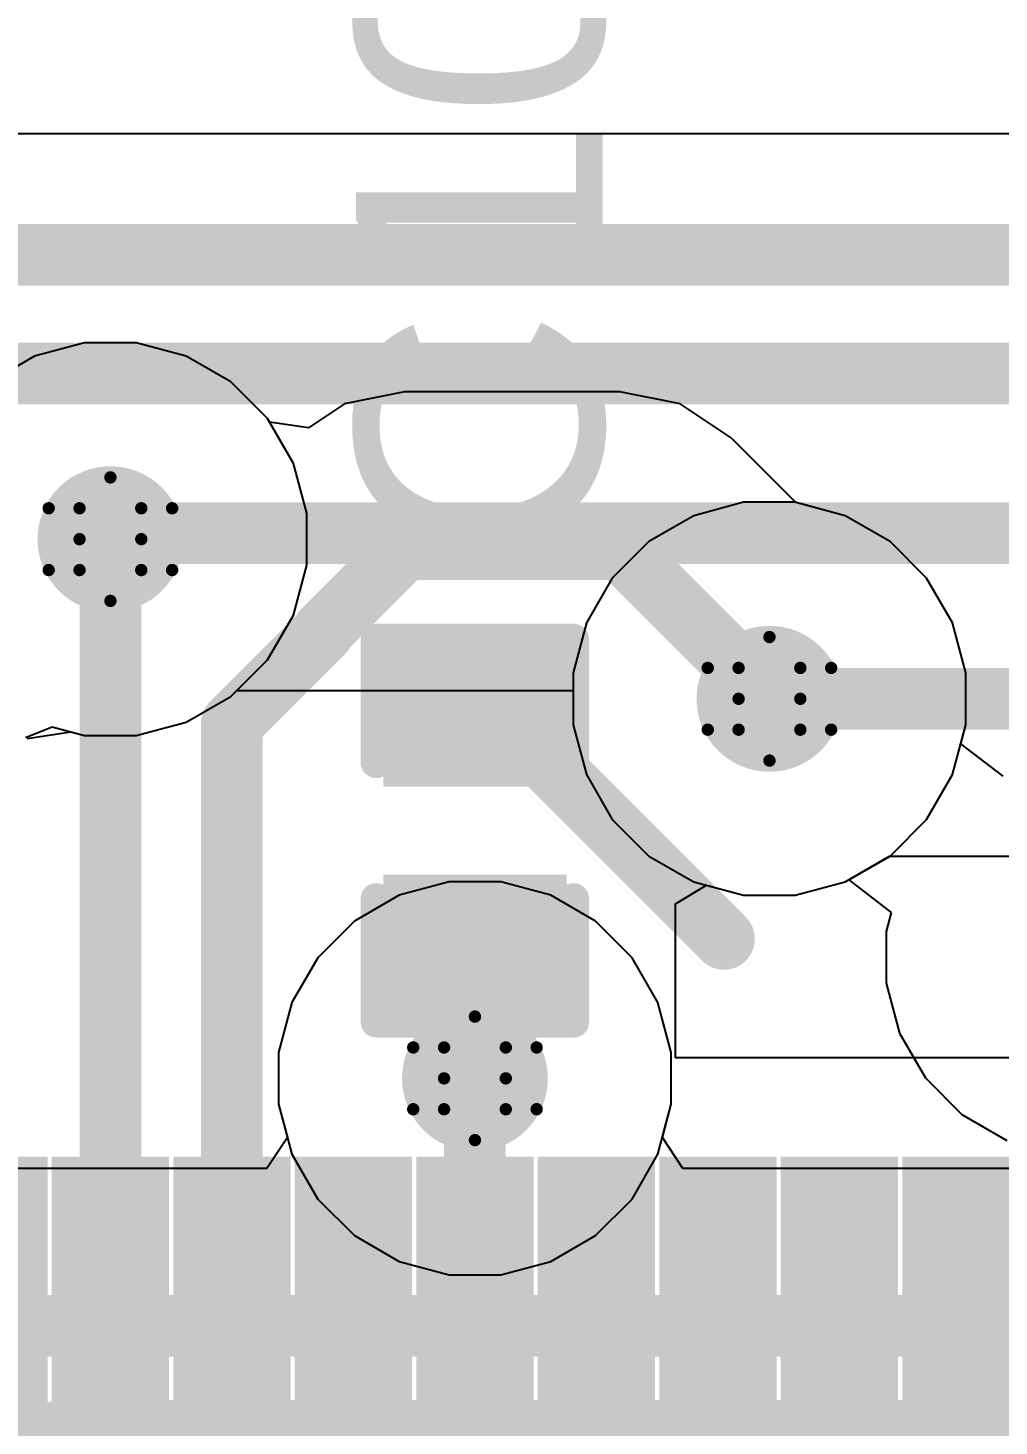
# Model space of a CAD drawing. Header units: inches. Extents: x -3 to 5437, y -3 to 5435.
# Drawn here: x 100.63 to 104.63, y 78.93 to 84.68 of the extents above; entities that cross this region are included whole.
import ezdxf

# ---------------------------------------------------------------- set-up
doc = ezdxf.new("R2010")
doc.units = ezdxf.units.IN
for name, color, linetype in [('Bottom Layer', 5, 'Continuous'), ('Drill Drawing', 1, 'Continuous'), ('GND', 16, 'Continuous'), ('PWR', 76, 'Continuous'), ('Top Layer', 1, 'Continuous'), ('Top Overlay', 2, 'Continuous'), ('Top Paste', 8, 'Continuous'), ('Top Solder', 216, 'Continuous'), ('Via Holes', 16, 'Continuous')]:
    doc.layers.add(name, color=color, linetype=linetype)
doc.styles.add('Arial', font='', dxfattribs={"height": 0.2})
doc.styles.get('Arial').set_extended_font_data('Arial')

# ---------------------------------------------------------------- blocks, each defined once
blk = doc.blocks.new('C___0402_48')
at = {"layer": 'Top Layer'}
for points in [[(-0.6985, -0.3175), (-0.6985, 0.3175), (-0.2413, 0.3175), (-0.2413, -0.3175)], [(0.2413, -0.3175), (0.2413, 0.3175), (0.6985, 0.3175), (0.6985, -0.3175)]]:
    blk.add_hatch(color=1, dxfattribs=at).paths.add_polyline_path(points)
at = {"layer": 'Top Paste'}
for points in [[(-0.6985, -0.3175), (-0.6985, 0.3175), (-0.2413, 0.3175), (-0.2413, -0.3175)], [(0.2413, -0.3175), (0.2413, 0.3175), (0.6985, 0.3175), (0.6985, -0.3175)]]:
    blk.add_hatch(color=8, dxfattribs=at).paths.add_polyline_path(points)
at = {"layer": 'Top Solder'}
for points in [[(-0.7585, -0.3775), (-0.7585, 0.3775), (-0.1813, 0.3775), (-0.1813, -0.3775)], [(0.1813, -0.3775), (0.1813, 0.3775), (0.7585, 0.3775), (0.7585, -0.3775)]]:
    blk.add_hatch(color=216, dxfattribs=at).paths.add_polyline_path(points)
at = {"layer": 'Top Overlay'}
for points in [[(-0.7874, 0.4064, 0.127, 0.127, 0), (-0.7874, -0.4064, 0.127, 0.127, 0)], [(-0.7874, 0.4064, 0.127, 0.127, 0), (-0.2794, 0.4064, 0.127, 0.127, 0)], [(0.2794, 0.4064, 0.127, 0.127, 0), (0.7874, 0.4064, 0.127, 0.127, 0)], [(0.7874, 0.4064, 0.127, 0.127, 0), (0.7874, -0.4064, 0.127, 0.127, 0)], [(-0.7874, -0.4064, 0.127, 0.127, 0), (-0.2794, -0.4064, 0.127, 0.127, 0)], [(0.2794, -0.4064, 0.127, 0.127, 0), (0.7874, -0.4064, 0.127, 0.127, 0)]]:
    blk.add_lwpolyline(points, format="xyseb", dxfattribs=at)
for points in [[(-0.8191, 0.4064, 0.0635, 0.0635, 1), (-0.7556, 0.4064, 0.0635, 0.0635, 1)], [(-0.8191, 0.4064, 0.0635, 0.0635, 1), (-0.7556, 0.4064, 0.0635, 0.0635, 1)], [(-0.3111, 0.4064, 0.0635, 0.0635, 1), (-0.2477, 0.4064, 0.0635, 0.0635, 1)], [(0.2477, 0.4064, 0.0635, 0.0635, 1), (0.3111, 0.4064, 0.0635, 0.0635, 1)], [(0.7556, 0.4064, 0.0635, 0.0635, 1), (0.8191, 0.4064, 0.0635, 0.0635, 1)], [(0.7556, 0.4064, 0.0635, 0.0635, 1), (0.8191, 0.4064, 0.0635, 0.0635, 1)], [(-0.8191, -0.4064, 0.0635, 0.0635, 1), (-0.7556, -0.4064, 0.0635, 0.0635, 1)], [(-0.8191, -0.4064, 0.0635, 0.0635, 1), (-0.7556, -0.4064, 0.0635, 0.0635, 1)], [(-0.3111, -0.4064, 0.0635, 0.0635, 1), (-0.2477, -0.4064, 0.0635, 0.0635, 1)], [(0.2477, -0.4064, 0.0635, 0.0635, 1), (0.3111, -0.4064, 0.0635, 0.0635, 1)], [(0.7556, -0.4064, 0.0635, 0.0635, 1), (0.8191, -0.4064, 0.0635, 0.0635, 1)], [(0.7556, -0.4064, 0.0635, 0.0635, 1), (0.8191, -0.4064, 0.0635, 0.0635, 1)]]:
    blk.add_lwpolyline(points, format="xyseb", close=True, dxfattribs=at)
blk = doc.blocks.new('LQFP_144_20_20__162')
at = {"layer": 'Top Layer'}
for points in [[(-3.89, 9.9), (-3.89, 11.46), (-3.61, 11.46), (-3.61, 9.9)], [(-3.39, 9.9), (-3.39, 11.46), (-3.11, 11.46), (-3.11, 9.9)], [(-2.89, 9.9), (-2.89, 11.46), (-2.61, 11.46), (-2.61, 9.9)], [(-2.39, 9.9), (-2.39, 11.46), (-2.11, 11.46), (-2.11, 9.9)], [(-1.89, 9.9), (-1.89, 11.46), (-1.61, 11.46), (-1.61, 9.9)], [(-1.39, 9.9), (-1.39, 11.46), (-1.11, 11.46), (-1.11, 9.9)], [(-0.89, 9.9), (-0.89, 11.46), (-0.61, 11.46), (-0.61, 9.9)], [(-0.39, 9.9), (-0.39, 11.46), (-0.11, 11.46), (-0.11, 9.9)]]:
    blk.add_hatch(color=1, dxfattribs=at).paths.add_polyline_path(points)
at = {"layer": 'Top Paste'}
for points in [[(-3.89, 9.9), (-3.89, 11.46), (-3.61, 11.46), (-3.61, 9.9)], [(-3.39, 9.9), (-3.39, 11.46), (-3.11, 11.46), (-3.11, 9.9)], [(-2.89, 9.9), (-2.89, 11.46), (-2.61, 11.46), (-2.61, 9.9)], [(-2.39, 9.9), (-2.39, 11.46), (-2.11, 11.46), (-2.11, 9.9)], [(-1.89, 9.9), (-1.89, 11.46), (-1.61, 11.46), (-1.61, 9.9)], [(-1.39, 9.9), (-1.39, 11.46), (-1.11, 11.46), (-1.11, 9.9)], [(-0.89, 9.9), (-0.89, 11.46), (-0.61, 11.46), (-0.61, 9.9)], [(-0.39, 9.9), (-0.39, 11.46), (-0.11, 11.46), (-0.11, 9.9)]]:
    blk.add_hatch(color=8, dxfattribs=at).paths.add_polyline_path(points)
at = {"layer": 'Top Solder'}
for points in [[(-4.4916, 9.7984), (-4.4916, 11.5616), (-4.0084, 11.5616), (-4.0084, 9.7984)], [(-3.9916, 9.7984), (-3.9916, 11.5616), (-3.5084, 11.5616), (-3.5084, 9.7984)], [(-3.4916, 9.7984), (-3.4916, 11.5616), (-3.0084, 11.5616), (-3.0084, 9.7984)], [(-2.9916, 9.7984), (-2.9916, 11.5616), (-2.5084, 11.5616), (-2.5084, 9.7984)], [(-2.4916, 9.7984), (-2.4916, 11.5616), (-2.0084, 11.5616), (-2.0084, 9.7984)], [(-1.9916, 9.7984), (-1.9916, 11.5616), (-1.5084, 11.5616), (-1.5084, 9.7984)], [(-1.4916, 9.7984), (-1.4916, 11.5616), (-1.0084, 11.5616), (-1.0084, 9.7984)], [(-0.9916, 9.7984), (-0.9916, 11.5616), (-0.5084, 11.5616), (-0.5084, 9.7984)], [(-0.4916, 9.7984), (-0.4916, 11.5616), (-0.0084, 11.5616), (-0.0084, 9.7984)]]:
    blk.add_hatch(color=216, dxfattribs=at).paths.add_polyline_path(points)

msp = doc.modelspace()

# ---------------------------------------------------------------- hatches: boundary and pattern name
at = {"layer": 'Bottom Layer'}
h = msp.add_hatch(color=5, dxfattribs=at)
edge = h.paths.add_edge_path()
edge.add_arc((100.9708, 82.5803), 0.3, 0, 360)
h = msp.add_hatch(color=5, dxfattribs=at)
edge = h.paths.add_edge_path()
edge.add_arc((103.6828, 81.9238), 0.3, 0, 360)
h = msp.add_hatch(color=5, dxfattribs=at)
edge = h.paths.add_edge_path()
edge.add_arc((102.4708, 80.3629), 0.3, 0, 360)
at = {"layer": 'GND'}
h = msp.add_hatch(color=16, dxfattribs=at)
edge = h.paths.add_edge_path()
edge.add_arc((100.9708, 82.5803), 0.3, 0, 360)
h = msp.add_hatch(color=16, dxfattribs=at)
edge = h.paths.add_edge_path()
edge.add_arc((103.6828, 81.9238), 0.3, 0, 360)
h = msp.add_hatch(color=16, dxfattribs=at)
edge = h.paths.add_edge_path()
edge.add_arc((102.4708, 80.3629), 0.3, 0, 360)
at = {"layer": 'PWR'}
h = msp.add_hatch(color=76, dxfattribs=at)
edge = h.paths.add_edge_path()
edge.add_arc((100.9708, 82.5803), 0.3, 0, 360)
h = msp.add_hatch(color=76, dxfattribs=at)
edge = h.paths.add_edge_path()
edge.add_arc((103.6828, 81.9238), 0.3, 0, 360)
h = msp.add_hatch(color=76, dxfattribs=at)
edge = h.paths.add_edge_path()
edge.add_arc((102.4708, 80.3629), 0.3, 0, 360)
at = {"layer": 'Top Layer'}
h = msp.add_hatch(color=1, dxfattribs=at)
edge = h.paths.add_edge_path()
edge.add_arc((100.9708, 82.5803), 0.3, 0, 360)
h = msp.add_hatch(color=1, dxfattribs=at)
edge = h.paths.add_edge_path()
edge.add_arc((103.6828, 81.9238), 0.3, 0, 360)
msp.add_hatch(color=1, dxfattribs=at).paths.add_polyline_path([(102.3208, 81.1185), (102.3208, 80.3629), (102.6208, 80.3629), (102.6208, 81.1185)])
h = msp.add_hatch(color=1, dxfattribs=at)
edge = h.paths.add_edge_path()
edge.add_arc((102.4708, 80.3629), 0.3, 0, 360)
at = {"layer": 'Via Holes'}
h = msp.add_hatch(color=7, dxfattribs=at)
edge = h.paths.add_edge_path()
edge.add_arc((100.9708, 82.5803), 0.15, 0, 360)
h = msp.add_hatch(color=7, dxfattribs=at)
edge = h.paths.add_edge_path()
edge.add_arc((103.6828, 81.9238), 0.15, 0, 360)
h = msp.add_hatch(color=7, dxfattribs=at)
edge = h.paths.add_edge_path()
edge.add_arc((102.4708, 80.3629), 0.15, 0, 360)

# ---------------------------------------------------------------- linework, layer by layer
at = {"layer": 'Bottom Layer'}
for p, q in [((101.2827, 81.8273), (101.467, 81.9337)), ((101.467, 81.9337), (101.4906, 81.9574)), ((101.4906, 81.9574), (102.8748, 81.9574)), ((102.8748, 81.9574), (102.8748, 81.8174)), ((101.0772, 81.7723), (101.2827, 81.8273)), ((102.8748, 81.8174), (102.9299, 81.6119)), ((100.6216, 81.7645), (100.7316, 81.8079)), ((100.7316, 81.8079), (100.8645, 81.7723)), ((100.8645, 81.7723), (101.0772, 81.7723)), ((102.9299, 81.6119), (103.0362, 81.4277)), ((103.0362, 81.4277), (103.1867, 81.2773)), ((103.1867, 81.2773), (103.3709, 81.1709)), ((103.9947, 81.1709), (104.1774, 81.2764)), ((104.1774, 81.2764), (107.2675, 81.2764)), ((102.3645, 81.1709), (102.159, 81.1158)), ((102.5772, 81.1709), (102.3645, 81.1709)), ((102.7827, 81.1158), (102.5772, 81.1709)), ((103.3709, 81.1709), (103.5764, 81.1158)), ((103.7892, 81.1158), (103.9947, 81.1709)), ((102.159, 81.1158), (101.9747, 81.0094)), ((102.967, 81.0094), (102.7827, 81.1158)), ((103.5764, 81.1158), (103.7892, 81.1158)), ((101.9747, 81.0094), (101.8243, 80.859)), ((103.1174, 80.859), (102.967, 81.0094)), ((101.8243, 80.859), (101.7179, 80.6747)), ((103.2238, 80.6747), (103.1174, 80.859)), ((101.7179, 80.6747), (101.6628, 80.4692)), ((103.2788, 80.4692), (103.2238, 80.6747)), ((101.6628, 80.4692), (101.6628, 80.2565)), ((103.2788, 80.2565), (103.2788, 80.4692)), ((101.6628, 80.2565), (101.6996, 80.1194)), ((103.2421, 80.1194), (103.2788, 80.2565)), ((101.6996, 80.1194), (101.6149, 79.9924)), ((103.3267, 79.9924), (103.2421, 80.1194)), ((101.6149, 79.9924), (99.9631, 79.9924)), ((106.6149, 79.9924), (103.3267, 79.9924))]:
    msp.add_line(p, q, dxfattribs=at)
for points in [[(100.2337, 83.7491, 0.254, 0.254, 0), (119.0952, 83.7491, 0.254, 0.254, 0)], [(100.4825, 83.2613, 0.254, 0.254, 0), (129.3209, 83.2613, 0.254, 0.254, 0)], [(100.9708, 82.5803, 0.254, 0.254, 0), (100.9954, 82.6048, 0.254, 0.254, 0)], [(100.9954, 82.6048, 0.254, 0.254, 0), (131.8156, 82.6048, 0.254, 0.254, 0)], [(103.6828, 81.9238, 0.254, 0.254, 0), (134.3719, 81.9238, 0.254, 0.254, 0)], [(99.9631, 79.345, 0.254, 0.254, 0), (126.1022, 79.345, 0.254, 0.254, 0)], [(100.4578, 78.6092, 0.254, 0.254, 0), (100.7618, 78.9132, 0.254, 0.254, 0)], [(100.7618, 78.9132, 0.254, 0.254, 0), (128.3037, 78.9132, 0.254, 0.254, 0)]]:
    msp.add_lwpolyline(points, format="xyseb", dxfattribs=at)
for points in [[(100.9073, 82.5803, 0.127, 0.127, 1), (101.0343, 82.5803, 0.127, 0.127, 1)], [(100.9319, 82.6048, 0.127, 0.127, 1), (101.0589, 82.6048, 0.127, 0.127, 1)], [(100.9319, 82.6048, 0.127, 0.127, 1), (101.0589, 82.6048, 0.127, 0.127, 1)], [(103.6193, 81.9238, 0.127, 0.127, 1), (103.7463, 81.9238, 0.127, 0.127, 1)], [(100.6983, 78.9132, 0.127, 0.127, 1), (100.8253, 78.9132, 0.127, 0.127, 1)], [(100.6983, 78.9132, 0.127, 0.127, 1), (100.8253, 78.9132, 0.127, 0.127, 1)]]:
    msp.add_lwpolyline(points, format="xyseb", close=True, dxfattribs=at)
at = {"layer": 'Drill Drawing'}
for points in [[(100.8438, 82.7073, 0.0508, 0.0508, 0), (100.9708, 82.8343, 0.0508, 0.0508, 0)], [(100.9708, 82.8343, 0.0508, 0.0508, 0), (101.0978, 82.7073, 0.0508, 0.0508, 0)], [(100.7168, 82.7073, 0.0508, 0.0508, 0), (100.8438, 82.5803, 0.0508, 0.0508, 0)], [(100.7168, 82.7073, 0.0508, 0.0508, 0), (100.8438, 82.7073, 0.0508, 0.0508, 0)], [(101.0978, 82.7073, 0.0508, 0.0508, 0), (101.2248, 82.7073, 0.0508, 0.0508, 0)], [(101.0978, 82.5803, 0.0508, 0.0508, 0), (101.2248, 82.7073, 0.0508, 0.0508, 0)], [(100.7168, 82.4533, 0.0508, 0.0508, 0), (100.8438, 82.5803, 0.0508, 0.0508, 0)], [(101.0978, 82.5803, 0.0508, 0.0508, 0), (101.2248, 82.4533, 0.0508, 0.0508, 0)], [(100.7168, 82.4533, 0.0508, 0.0508, 0), (100.8438, 82.4533, 0.0508, 0.0508, 0)], [(100.8438, 82.4533, 0.0508, 0.0508, 0), (100.9708, 82.3263, 0.0508, 0.0508, 0)], [(100.9708, 82.3263, 0.0508, 0.0508, 0), (101.0978, 82.4533, 0.0508, 0.0508, 0)], [(101.0978, 82.4533, 0.0508, 0.0508, 0), (101.2248, 82.4533, 0.0508, 0.0508, 0)], [(103.5558, 82.0508, 0.0508, 0.0508, 0), (103.6828, 82.1778, 0.0508, 0.0508, 0)], [(103.6828, 82.1778, 0.0508, 0.0508, 0), (103.8098, 82.0508, 0.0508, 0.0508, 0)], [(103.4288, 82.0508, 0.0508, 0.0508, 0), (103.5558, 81.9238, 0.0508, 0.0508, 0)], [(103.4288, 82.0508, 0.0508, 0.0508, 0), (103.5558, 82.0508, 0.0508, 0.0508, 0)], [(103.8098, 82.0508, 0.0508, 0.0508, 0), (103.9368, 82.0508, 0.0508, 0.0508, 0)], [(103.8098, 81.9238, 0.0508, 0.0508, 0), (103.9368, 82.0508, 0.0508, 0.0508, 0)], [(103.4288, 81.7968, 0.0508, 0.0508, 0), (103.5558, 81.9238, 0.0508, 0.0508, 0)], [(103.8098, 81.9238, 0.0508, 0.0508, 0), (103.9368, 81.7968, 0.0508, 0.0508, 0)], [(103.4288, 81.7968, 0.0508, 0.0508, 0), (103.5558, 81.7968, 0.0508, 0.0508, 0)], [(103.5558, 81.7968, 0.0508, 0.0508, 0), (103.6828, 81.6698, 0.0508, 0.0508, 0)], [(103.6828, 81.6698, 0.0508, 0.0508, 0), (103.8098, 81.7968, 0.0508, 0.0508, 0)], [(103.8098, 81.7968, 0.0508, 0.0508, 0), (103.9368, 81.7968, 0.0508, 0.0508, 0)], [(102.3438, 80.4899, 0.0508, 0.0508, 0), (102.4708, 80.6169, 0.0508, 0.0508, 0)], [(102.4708, 80.6169, 0.0508, 0.0508, 0), (102.5978, 80.4899, 0.0508, 0.0508, 0)], [(102.2168, 80.4899, 0.0508, 0.0508, 0), (102.3438, 80.3629, 0.0508, 0.0508, 0)], [(102.2168, 80.4899, 0.0508, 0.0508, 0), (102.3438, 80.4899, 0.0508, 0.0508, 0)], [(102.5978, 80.4899, 0.0508, 0.0508, 0), (102.7248, 80.4899, 0.0508, 0.0508, 0)], [(102.5978, 80.3629, 0.0508, 0.0508, 0), (102.7248, 80.4899, 0.0508, 0.0508, 0)], [(102.2168, 80.2359, 0.0508, 0.0508, 0), (102.3438, 80.3629, 0.0508, 0.0508, 0)], [(102.5978, 80.3629, 0.0508, 0.0508, 0), (102.7248, 80.2359, 0.0508, 0.0508, 0)], [(102.2168, 80.2359, 0.0508, 0.0508, 0), (102.3438, 80.2359, 0.0508, 0.0508, 0)], [(102.3438, 80.2359, 0.0508, 0.0508, 0), (102.4708, 80.1089, 0.0508, 0.0508, 0)], [(102.4708, 80.1089, 0.0508, 0.0508, 0), (102.5978, 80.2359, 0.0508, 0.0508, 0)], [(102.5978, 80.2359, 0.0508, 0.0508, 0), (102.7248, 80.2359, 0.0508, 0.0508, 0)]]:
    msp.add_lwpolyline(points, format="xyseb", dxfattribs=at)
for points in [[(100.9581, 82.8343, 0.0254, 0.0254, 1), (100.9835, 82.8343, 0.0254, 0.0254, 1)], [(100.9581, 82.8343, 0.0254, 0.0254, 1), (100.9835, 82.8343, 0.0254, 0.0254, 1)], [(100.7041, 82.7073, 0.0254, 0.0254, 1), (100.7295, 82.7073, 0.0254, 0.0254, 1)], [(100.7041, 82.7073, 0.0254, 0.0254, 1), (100.7295, 82.7073, 0.0254, 0.0254, 1)], [(100.8311, 82.7073, 0.0254, 0.0254, 1), (100.8565, 82.7073, 0.0254, 0.0254, 1)], [(100.8311, 82.7073, 0.0254, 0.0254, 1), (100.8565, 82.7073, 0.0254, 0.0254, 1)], [(101.0851, 82.7073, 0.0254, 0.0254, 1), (101.1105, 82.7073, 0.0254, 0.0254, 1)], [(101.0851, 82.7073, 0.0254, 0.0254, 1), (101.1105, 82.7073, 0.0254, 0.0254, 1)], [(101.2121, 82.7073, 0.0254, 0.0254, 1), (101.2375, 82.7073, 0.0254, 0.0254, 1)], [(101.2121, 82.7073, 0.0254, 0.0254, 1), (101.2375, 82.7073, 0.0254, 0.0254, 1)], [(100.8311, 82.5803, 0.0254, 0.0254, 1), (100.8565, 82.5803, 0.0254, 0.0254, 1)], [(100.8311, 82.5803, 0.0254, 0.0254, 1), (100.8565, 82.5803, 0.0254, 0.0254, 1)], [(101.0851, 82.5803, 0.0254, 0.0254, 1), (101.1105, 82.5803, 0.0254, 0.0254, 1)], [(101.0851, 82.5803, 0.0254, 0.0254, 1), (101.1105, 82.5803, 0.0254, 0.0254, 1)], [(100.7041, 82.4533, 0.0254, 0.0254, 1), (100.7295, 82.4533, 0.0254, 0.0254, 1)], [(100.7041, 82.4533, 0.0254, 0.0254, 1), (100.7295, 82.4533, 0.0254, 0.0254, 1)], [(100.8311, 82.4533, 0.0254, 0.0254, 1), (100.8565, 82.4533, 0.0254, 0.0254, 1)], [(100.8311, 82.4533, 0.0254, 0.0254, 1), (100.8565, 82.4533, 0.0254, 0.0254, 1)], [(101.0851, 82.4533, 0.0254, 0.0254, 1), (101.1105, 82.4533, 0.0254, 0.0254, 1)], [(101.0851, 82.4533, 0.0254, 0.0254, 1), (101.1105, 82.4533, 0.0254, 0.0254, 1)], [(101.2121, 82.4533, 0.0254, 0.0254, 1), (101.2375, 82.4533, 0.0254, 0.0254, 1)], [(101.2121, 82.4533, 0.0254, 0.0254, 1), (101.2375, 82.4533, 0.0254, 0.0254, 1)], [(100.9581, 82.3263, 0.0254, 0.0254, 1), (100.9835, 82.3263, 0.0254, 0.0254, 1)], [(100.9581, 82.3263, 0.0254, 0.0254, 1), (100.9835, 82.3263, 0.0254, 0.0254, 1)], [(103.6701, 82.1778, 0.0254, 0.0254, 1), (103.6955, 82.1778, 0.0254, 0.0254, 1)], [(103.6701, 82.1778, 0.0254, 0.0254, 1), (103.6955, 82.1778, 0.0254, 0.0254, 1)], [(103.4161, 82.0508, 0.0254, 0.0254, 1), (103.4415, 82.0508, 0.0254, 0.0254, 1)], [(103.4161, 82.0508, 0.0254, 0.0254, 1), (103.4415, 82.0508, 0.0254, 0.0254, 1)], [(103.5431, 82.0508, 0.0254, 0.0254, 1), (103.5685, 82.0508, 0.0254, 0.0254, 1)], [(103.5431, 82.0508, 0.0254, 0.0254, 1), (103.5685, 82.0508, 0.0254, 0.0254, 1)], [(103.7971, 82.0508, 0.0254, 0.0254, 1), (103.8225, 82.0508, 0.0254, 0.0254, 1)], [(103.7971, 82.0508, 0.0254, 0.0254, 1), (103.8225, 82.0508, 0.0254, 0.0254, 1)], [(103.9241, 82.0508, 0.0254, 0.0254, 1), (103.9495, 82.0508, 0.0254, 0.0254, 1)], [(103.9241, 82.0508, 0.0254, 0.0254, 1), (103.9495, 82.0508, 0.0254, 0.0254, 1)], [(103.5431, 81.9238, 0.0254, 0.0254, 1), (103.5685, 81.9238, 0.0254, 0.0254, 1)], [(103.5431, 81.9238, 0.0254, 0.0254, 1), (103.5685, 81.9238, 0.0254, 0.0254, 1)], [(103.7971, 81.9238, 0.0254, 0.0254, 1), (103.8225, 81.9238, 0.0254, 0.0254, 1)], [(103.7971, 81.9238, 0.0254, 0.0254, 1), (103.8225, 81.9238, 0.0254, 0.0254, 1)], [(103.4161, 81.7968, 0.0254, 0.0254, 1), (103.4415, 81.7968, 0.0254, 0.0254, 1)], [(103.4161, 81.7968, 0.0254, 0.0254, 1), (103.4415, 81.7968, 0.0254, 0.0254, 1)], [(103.5431, 81.7968, 0.0254, 0.0254, 1), (103.5685, 81.7968, 0.0254, 0.0254, 1)], [(103.5431, 81.7968, 0.0254, 0.0254, 1), (103.5685, 81.7968, 0.0254, 0.0254, 1)], [(103.7971, 81.7968, 0.0254, 0.0254, 1), (103.8225, 81.7968, 0.0254, 0.0254, 1)], [(103.7971, 81.7968, 0.0254, 0.0254, 1), (103.8225, 81.7968, 0.0254, 0.0254, 1)], [(103.9241, 81.7968, 0.0254, 0.0254, 1), (103.9495, 81.7968, 0.0254, 0.0254, 1)], [(103.9241, 81.7968, 0.0254, 0.0254, 1), (103.9495, 81.7968, 0.0254, 0.0254, 1)], [(103.6701, 81.6698, 0.0254, 0.0254, 1), (103.6955, 81.6698, 0.0254, 0.0254, 1)], [(103.6701, 81.6698, 0.0254, 0.0254, 1), (103.6955, 81.6698, 0.0254, 0.0254, 1)], [(102.4581, 80.6169, 0.0254, 0.0254, 1), (102.4835, 80.6169, 0.0254, 0.0254, 1)], [(102.4581, 80.6169, 0.0254, 0.0254, 1), (102.4835, 80.6169, 0.0254, 0.0254, 1)], [(102.2041, 80.4899, 0.0254, 0.0254, 1), (102.2295, 80.4899, 0.0254, 0.0254, 1)], [(102.2041, 80.4899, 0.0254, 0.0254, 1), (102.2295, 80.4899, 0.0254, 0.0254, 1)], [(102.3311, 80.4899, 0.0254, 0.0254, 1), (102.3565, 80.4899, 0.0254, 0.0254, 1)], [(102.3311, 80.4899, 0.0254, 0.0254, 1), (102.3565, 80.4899, 0.0254, 0.0254, 1)], [(102.5851, 80.4899, 0.0254, 0.0254, 1), (102.6105, 80.4899, 0.0254, 0.0254, 1)], [(102.5851, 80.4899, 0.0254, 0.0254, 1), (102.6105, 80.4899, 0.0254, 0.0254, 1)], [(102.7121, 80.4899, 0.0254, 0.0254, 1), (102.7375, 80.4899, 0.0254, 0.0254, 1)], [(102.7121, 80.4899, 0.0254, 0.0254, 1), (102.7375, 80.4899, 0.0254, 0.0254, 1)], [(102.3311, 80.3629, 0.0254, 0.0254, 1), (102.3565, 80.3629, 0.0254, 0.0254, 1)], [(102.3311, 80.3629, 0.0254, 0.0254, 1), (102.3565, 80.3629, 0.0254, 0.0254, 1)], [(102.5851, 80.3629, 0.0254, 0.0254, 1), (102.6105, 80.3629, 0.0254, 0.0254, 1)], [(102.5851, 80.3629, 0.0254, 0.0254, 1), (102.6105, 80.3629, 0.0254, 0.0254, 1)], [(102.2041, 80.2359, 0.0254, 0.0254, 1), (102.2295, 80.2359, 0.0254, 0.0254, 1)], [(102.2041, 80.2359, 0.0254, 0.0254, 1), (102.2295, 80.2359, 0.0254, 0.0254, 1)], [(102.3311, 80.2359, 0.0254, 0.0254, 1), (102.3565, 80.2359, 0.0254, 0.0254, 1)], [(102.3311, 80.2359, 0.0254, 0.0254, 1), (102.3565, 80.2359, 0.0254, 0.0254, 1)], [(102.5851, 80.2359, 0.0254, 0.0254, 1), (102.6105, 80.2359, 0.0254, 0.0254, 1)], [(102.5851, 80.2359, 0.0254, 0.0254, 1), (102.6105, 80.2359, 0.0254, 0.0254, 1)], [(102.7121, 80.2359, 0.0254, 0.0254, 1), (102.7375, 80.2359, 0.0254, 0.0254, 1)], [(102.7121, 80.2359, 0.0254, 0.0254, 1), (102.7375, 80.2359, 0.0254, 0.0254, 1)], [(102.4581, 80.1089, 0.0254, 0.0254, 1), (102.4835, 80.1089, 0.0254, 0.0254, 1)], [(102.4581, 80.1089, 0.0254, 0.0254, 1), (102.4835, 80.1089, 0.0254, 0.0254, 1)]]:
    msp.add_lwpolyline(points, format="xyseb", close=True, dxfattribs=at)
at = {"layer": 'GND'}
for p, q in [((100.8645, 83.3883), (100.659, 83.3332)), ((101.0772, 83.3883), (100.8645, 83.3883)), ((101.2827, 83.3332), (101.0772, 83.3883)), ((100.659, 83.3332), (100.4747, 83.2268)), ((101.467, 83.2268), (101.2827, 83.3332)), ((101.6174, 83.0764), (101.467, 83.2268)), ((101.7238, 82.8921), (101.6174, 83.0764)), ((101.7788, 82.6866), (101.7238, 82.8921)), ((101.7788, 82.4739), (101.7788, 82.6866)), ((103.5764, 82.7318), (103.3709, 82.6768)), ((103.7892, 82.7318), (103.5764, 82.7318)), ((103.9947, 82.6768), (103.7892, 82.7318)), ((103.3709, 82.6768), (103.1867, 82.5704)), ((104.1789, 82.5704), (103.9947, 82.6768)), ((103.1867, 82.5704), (103.0362, 82.4199)), ((104.3294, 82.4199), (104.1789, 82.5704)), ((101.7238, 82.2684), (101.7788, 82.4739)), ((103.0362, 82.4199), (102.9299, 82.2357)), ((104.4357, 82.2357), (104.3294, 82.4199)), ((101.6174, 82.0841), (101.7238, 82.2684)), ((102.9299, 82.2357), (102.8748, 82.0302)), ((104.4908, 82.0302), (104.4357, 82.2357)), ((101.467, 81.9337), (101.6174, 82.0841)), ((102.8748, 82.0302), (102.8748, 81.8174)), ((104.4908, 81.8174), (104.4908, 82.0302)), ((101.2827, 81.8273), (101.467, 81.9337)), ((101.0772, 81.7723), (101.2827, 81.8273)), ((102.8748, 81.8174), (102.9299, 81.6119)), ((104.4357, 81.6119), (104.4908, 81.8174)), ((100.628, 81.7612), (100.8078, 81.7874)), ((100.8078, 81.7874), (100.8645, 81.7723)), ((100.8645, 81.7723), (101.0772, 81.7723)), ((102.9299, 81.6119), (103.0362, 81.4277)), ((104.3294, 81.4277), (104.4357, 81.6119)), ((103.0362, 81.4277), (103.1867, 81.2773)), ((104.1789, 81.2773), (104.3294, 81.4277)), ((103.1867, 81.2773), (103.3709, 81.1709)), ((103.9947, 81.1709), (104.1789, 81.2773)), ((102.3645, 81.1709), (102.159, 81.1158)), ((102.5772, 81.1709), (102.3645, 81.1709)), ((102.7827, 81.1158), (102.5772, 81.1709)), ((103.3709, 81.1709), (103.5764, 81.1158)), ((103.7892, 81.1158), (103.9947, 81.1709)), ((102.159, 81.1158), (101.9747, 81.0094)), ((102.967, 81.0094), (102.7827, 81.1158)), ((103.5764, 81.1158), (103.7892, 81.1158)), ((101.9747, 81.0094), (101.8243, 80.859)), ((103.1174, 80.859), (102.967, 81.0094)), ((101.8243, 80.859), (101.7179, 80.6747)), ((103.2238, 80.6747), (103.1174, 80.859)), ((101.7179, 80.6747), (101.6628, 80.4692)), ((103.2788, 80.4692), (103.2238, 80.6747)), ((101.6628, 80.4692), (101.6628, 80.2565)), ((103.2788, 80.2565), (103.2788, 80.4692)), ((101.6628, 80.2565), (101.7179, 80.051)), ((103.2238, 80.051), (103.2788, 80.2565)), ((101.7179, 80.051), (101.8243, 79.8667)), ((103.1174, 79.8667), (103.2238, 80.051)), ((101.8243, 79.8667), (101.9747, 79.7163)), ((102.967, 79.7163), (103.1174, 79.8667)), ((101.9747, 79.7163), (102.159, 79.6099)), ((102.7827, 79.6099), (102.967, 79.7163)), ((102.159, 79.6099), (102.3645, 79.5549)), ((102.5772, 79.5549), (102.7827, 79.6099)), ((102.3645, 79.5549), (102.5772, 79.5549))]:
    msp.add_line(p, q, dxfattribs=at)
at = {"layer": 'PWR'}
for p, q in [((100.8645, 83.3883), (100.659, 83.3332)), ((101.0772, 83.3883), (100.8645, 83.3883)), ((101.2827, 83.3332), (101.0772, 83.3883)), ((100.659, 83.3332), (100.4747, 83.2268)), ((101.467, 83.2268), (101.2827, 83.3332)), ((101.6174, 83.0764), (101.467, 83.2268)), ((101.7238, 82.8921), (101.6174, 83.0764)), ((101.7788, 82.6866), (101.7238, 82.8921)), ((101.7788, 82.4739), (101.7788, 82.6866)), ((103.5764, 82.7318), (103.3709, 82.6768)), ((103.7892, 82.7318), (103.5764, 82.7318)), ((103.9947, 82.6768), (103.7892, 82.7318)), ((103.3709, 82.6768), (103.1867, 82.5704)), ((104.1789, 82.5704), (103.9947, 82.6768)), ((103.1867, 82.5704), (103.0362, 82.4199)), ((104.3294, 82.4199), (104.1789, 82.5704)), ((101.7238, 82.2684), (101.7788, 82.4739)), ((103.0362, 82.4199), (102.9299, 82.2357)), ((104.4357, 82.2357), (104.3294, 82.4199)), ((101.6174, 82.0841), (101.7238, 82.2684)), ((102.9299, 82.2357), (102.8748, 82.0302)), ((104.4908, 82.0302), (104.4357, 82.2357)), ((101.467, 81.9337), (101.6174, 82.0841)), ((102.8748, 82.0302), (102.8748, 81.8174)), ((104.4908, 81.8174), (104.4908, 82.0302)), ((101.2827, 81.8273), (101.467, 81.9337)), ((101.0772, 81.7723), (101.2827, 81.8273)), ((102.8748, 81.8174), (102.9299, 81.6119)), ((104.4699, 81.7393), (104.4908, 81.8174)), ((100.628, 81.7612), (100.8078, 81.7874)), ((100.8078, 81.7874), (100.8645, 81.7723)), ((100.8645, 81.7723), (101.0772, 81.7723)), ((104.6444, 81.6054), (104.4699, 81.7393)), ((102.9299, 81.6119), (103.0362, 81.4277)), ((103.0362, 81.4277), (103.1867, 81.2773)), ((103.1867, 81.2773), (103.3709, 81.1709)), ((103.3709, 81.1709), (103.5764, 81.1158)), ((103.7892, 81.1158), (103.9947, 81.1709)), ((103.9947, 81.1709), (104.0093, 81.1793)), ((104.0093, 81.1793), (104.1838, 81.0454)), ((103.5764, 81.1158), (103.7892, 81.1158)), ((104.1838, 81.0454), (104.1628, 80.9673)), ((104.1628, 80.9673), (104.1628, 80.7545)), ((104.1628, 80.7545), (104.2179, 80.549)), ((104.2179, 80.549), (104.3243, 80.3648)), ((104.3243, 80.3648), (104.4747, 80.2143)), ((104.4747, 80.2143), (104.659, 80.108))]:
    msp.add_line(p, q, dxfattribs=at)
at = {"layer": 'Top Layer'}
for p, q in [((100.0059, 84.2491), (108.9505, 84.2491)), ((100.8645, 83.3883), (100.659, 83.3332)), ((101.0772, 83.3883), (100.8645, 83.3883)), ((101.2827, 83.3332), (101.0772, 83.3883)), ((100.659, 83.3332), (100.4747, 83.2268)), ((101.467, 83.2268), (101.2827, 83.3332)), ((101.6174, 83.0764), (101.467, 83.2268)), ((101.9336, 83.1373), (101.7859, 83.0386)), ((102.1813, 83.1866), (101.9336, 83.1373)), ((103.0675, 83.1866), (102.1813, 83.1866)), ((103.3153, 83.1373), (103.0675, 83.1866)), ((103.5253, 82.9969), (103.3153, 83.1373)), ((101.6258, 83.0619), (101.6174, 83.0764)), ((101.7859, 83.0386), (101.6258, 83.0619)), ((103.7909, 82.7314), (103.5253, 82.9969)), ((103.9947, 82.6768), (103.7909, 82.7314)), ((104.1789, 82.5704), (103.9947, 82.6768)), ((104.3294, 82.4199), (104.1789, 82.5704)), ((104.4357, 82.2357), (104.3294, 82.4199)), ((104.4908, 82.0302), (104.4357, 82.2357)), ((104.4908, 81.8174), (104.4908, 82.0302)), ((104.4357, 81.6119), (104.4908, 81.8174)), ((104.3294, 81.4277), (104.4357, 81.6119)), ((104.1789, 81.2773), (104.3294, 81.4277)), ((103.9947, 81.1709), (104.1789, 81.2773)), ((103.2963, 81.0802), (103.4233, 81.1568)), ((103.4233, 81.1568), (103.5764, 81.1158)), ((103.7892, 81.1158), (103.9947, 81.1709)), ((103.2963, 80.4473), (103.2963, 81.0802)), ((103.5764, 81.1158), (103.7892, 81.1158)), ((106.6453, 80.4473), (103.2963, 80.4473))]:
    msp.add_line(p, q, dxfattribs=at)
for points in [[(100.9708, 79.1593, 0.254, 0.254, 0), (100.9708, 82.5803, 0.254, 0.254, 0)], [(101.8485, 82.2064, 0.254, 0.254, 0), (102.1813, 82.5391, 0.254, 0.254, 0)], [(102.1813, 82.5391, 0.254, 0.254, 0), (103.0675, 82.5391, 0.254, 0.254, 0)], [(103.0675, 82.5391, 0.254, 0.254, 0), (103.6828, 81.9238, 0.254, 0.254, 0)], [(101.8485, 82.1999, 0.254, 0.254, 0), (101.8485, 82.2064, 0.254, 0.254, 0)], [(101.4708, 81.8222, 0.254, 0.254, 0), (101.8485, 82.1999, 0.254, 0.254, 0)], [(101.4708, 79.1593, 0.254, 0.254, 0), (101.4708, 81.8222, 0.254, 0.254, 0)], [(102.4708, 81.8515, 0.254, 0.254, 0), (102.5724, 81.7499, 0.254, 0.254, 0)], [(102.5724, 81.7499, 0.254, 0.254, 0), (102.6822, 81.7499, 0.254, 0.254, 0)], [(102.6822, 81.7499, 0.254, 0.254, 0), (103.4956, 80.9365, 0.254, 0.254, 0)], [(102.4708, 79.1593, 0.254, 0.254, 0), (102.4708, 80.3629, 0.254, 0.254, 0)], [(102.9708, 79.1593, 0.254, 0.254, 0), (102.978, 79.1522, 0.254, 0.254, 0)], [(102.978, 77.5311, 0.254, 0.254, 0), (102.978, 79.1522, 0.254, 0.254, 0)]]:
    msp.add_lwpolyline(points, format="xyseb", dxfattribs=at)
for points in [[(100.9073, 82.5803, 0.127, 0.127, 1), (101.0343, 82.5803, 0.127, 0.127, 1)], [(102.1178, 82.5391, 0.127, 0.127, 1), (102.2448, 82.5391, 0.127, 0.127, 1)], [(102.1178, 82.5391, 0.127, 0.127, 1), (102.2448, 82.5391, 0.127, 0.127, 1)], [(103.004, 82.5391, 0.127, 0.127, 1), (103.131, 82.5391, 0.127, 0.127, 1)], [(103.004, 82.5391, 0.127, 0.127, 1), (103.131, 82.5391, 0.127, 0.127, 1)], [(101.785, 82.2064, 0.127, 0.127, 1), (101.912, 82.2064, 0.127, 0.127, 1)], [(101.785, 82.2064, 0.127, 0.127, 1), (101.912, 82.2064, 0.127, 0.127, 1)], [(101.785, 82.1999, 0.127, 0.127, 1), (101.912, 82.1999, 0.127, 0.127, 1)], [(101.785, 82.1999, 0.127, 0.127, 1), (101.912, 82.1999, 0.127, 0.127, 1)], [(103.6193, 81.9238, 0.127, 0.127, 1), (103.7463, 81.9238, 0.127, 0.127, 1)], [(101.4073, 81.8222, 0.127, 0.127, 1), (101.5343, 81.8222, 0.127, 0.127, 1)], [(101.4073, 81.8222, 0.127, 0.127, 1), (101.5343, 81.8222, 0.127, 0.127, 1)], [(102.4073, 81.8515, 0.127, 0.127, 1), (102.5343, 81.8515, 0.127, 0.127, 1)], [(102.5089, 81.7499, 0.127, 0.127, 1), (102.6359, 81.7499, 0.127, 0.127, 1)], [(102.5089, 81.7499, 0.127, 0.127, 1), (102.6359, 81.7499, 0.127, 0.127, 1)], [(102.6187, 81.7499, 0.127, 0.127, 1), (102.7457, 81.7499, 0.127, 0.127, 1)], [(102.6187, 81.7499, 0.127, 0.127, 1), (102.7457, 81.7499, 0.127, 0.127, 1)], [(103.4321, 80.9365, 0.127, 0.127, 1), (103.5591, 80.9365, 0.127, 0.127, 1)], [(102.4073, 80.3629, 0.127, 0.127, 1), (102.5343, 80.3629, 0.127, 0.127, 1)], [(100.9073, 79.1593, 0.127, 0.127, 1), (101.0343, 79.1593, 0.127, 0.127, 1)], [(101.4073, 79.1593, 0.127, 0.127, 1), (101.5343, 79.1593, 0.127, 0.127, 1)], [(102.4073, 79.1593, 0.127, 0.127, 1), (102.5343, 79.1593, 0.127, 0.127, 1)], [(102.9073, 79.1593, 0.127, 0.127, 1), (103.0343, 79.1593, 0.127, 0.127, 1)], [(102.9145, 79.1522, 0.127, 0.127, 1), (103.0415, 79.1522, 0.127, 0.127, 1)], [(102.9145, 79.1522, 0.127, 0.127, 1), (103.0415, 79.1522, 0.127, 0.127, 1)]]:
    msp.add_lwpolyline(points, format="xyseb", close=True, dxfattribs=at)

# ---------------------------------------------------------------- block references
at = {"rotation": 90}
msp.add_blockref('C___0402_48', (102.4708, 81.3816), dxfattribs=at)
msp.add_blockref('LQFP_144_20_20__162', (104.7208, 68.4793))

# ---------------------------------------------------------------- texts
at = {"layer": 'Top Overlay', "style": 'Arial'}
msp.add_text('C109', height=1.016, rotation=90, dxfattribs=at).set_placement((102.9968, 82.4998))

doc.saveas('drawing.dxf')
